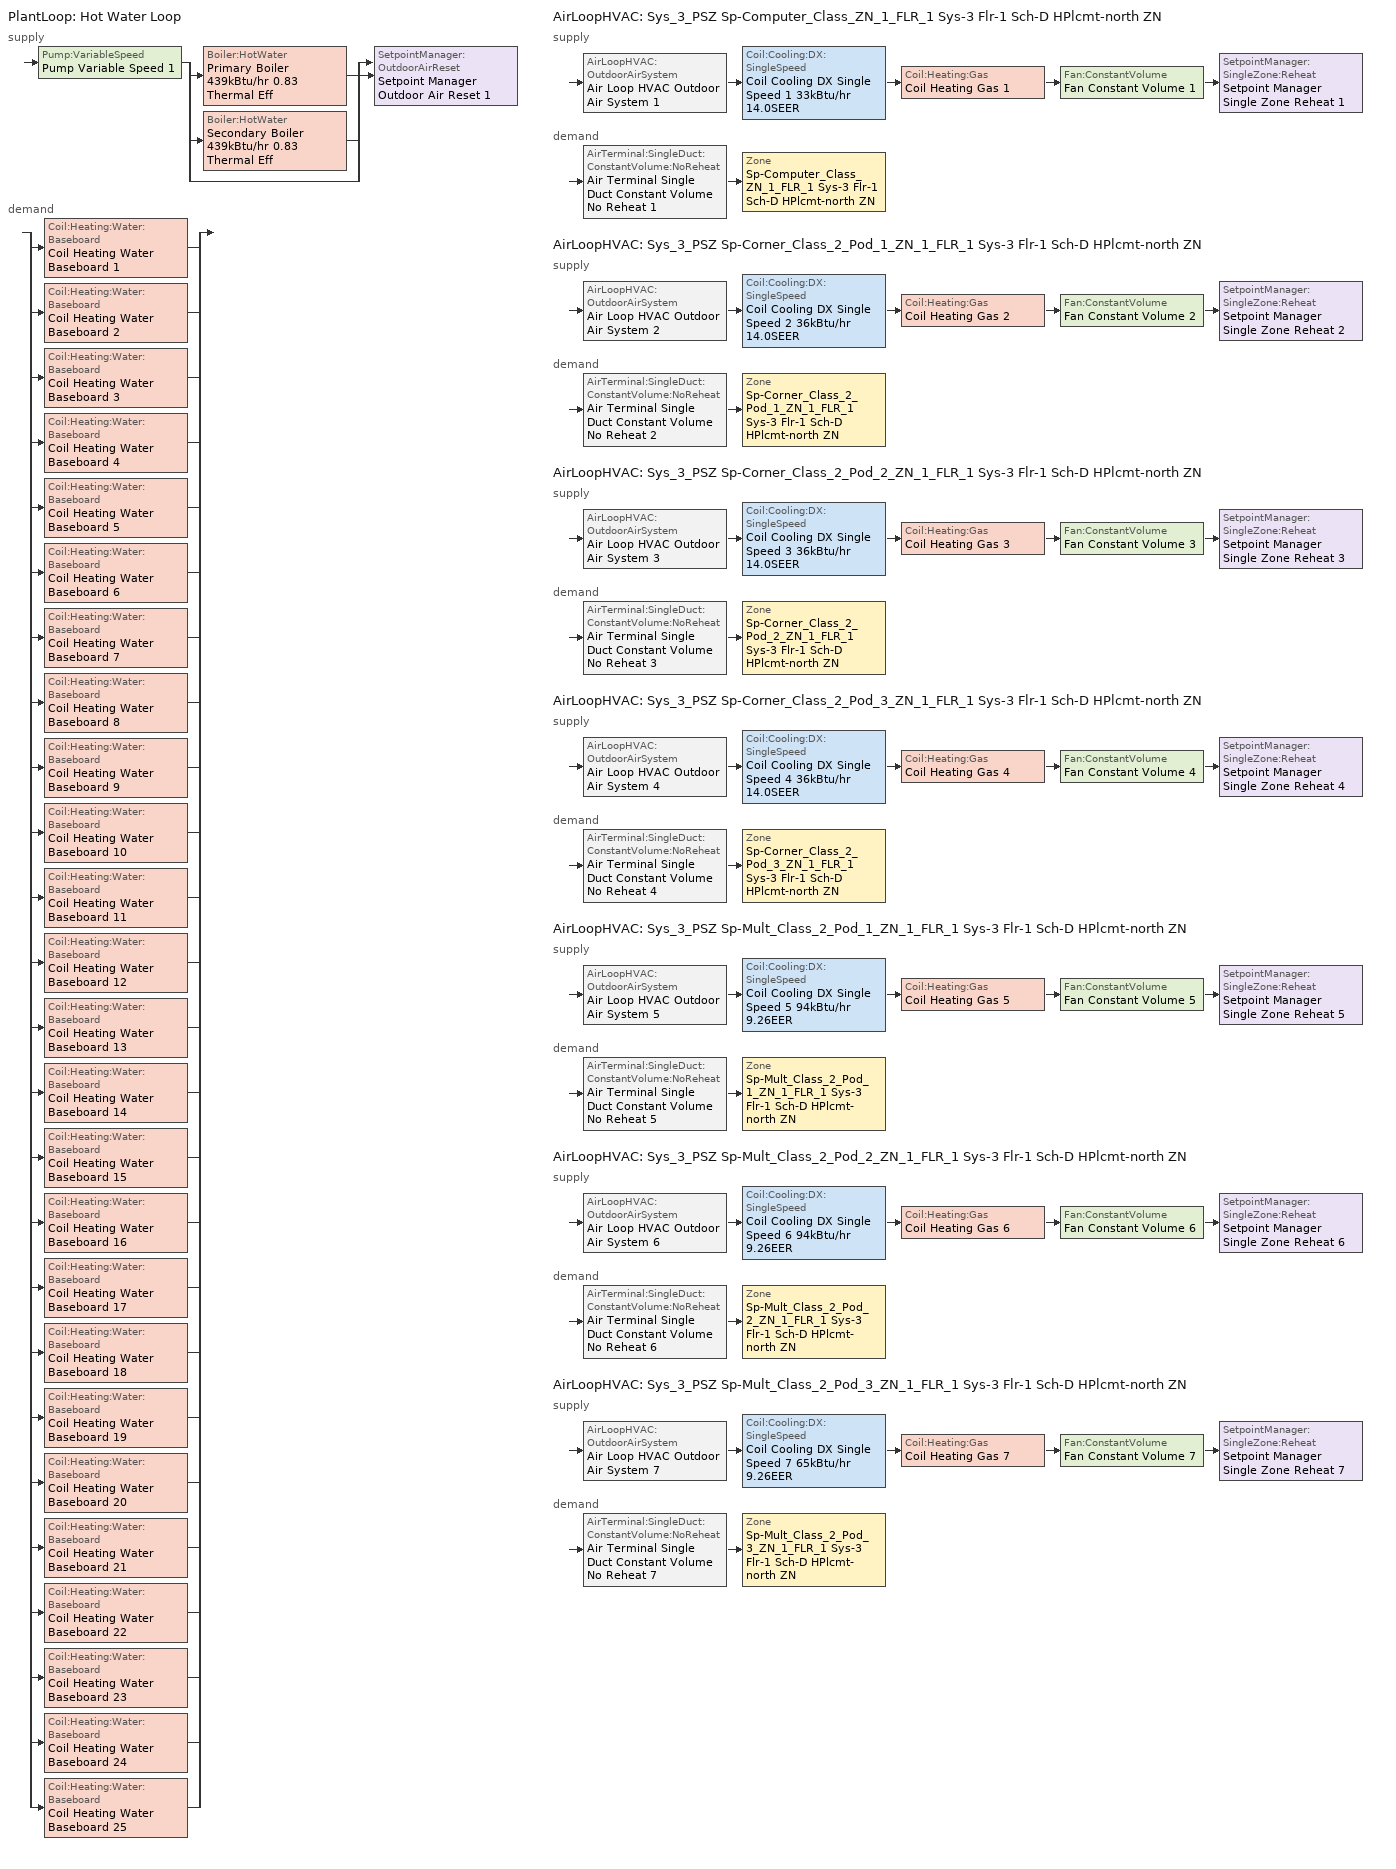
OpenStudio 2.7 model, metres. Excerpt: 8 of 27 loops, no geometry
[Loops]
PlantLoop 'Hot Water Loop'
 supply: Pump:VariableSpeed 'Pump Variable Speed 1' > split
  | Boiler:HotWater 'Primary Boiler 439kBtu/hr 0.83 Thermal Eff'
  | Boiler:HotWater 'Secondary Boiler 439kBtu/hr 0.83 Thermal Eff'
  | bypass
  join > SetpointManager:OutdoorAirReset 'Setpoint Manager Outdoor Air Reset 1'
 demand: split
  | Coil:Heating:Water:Baseboard 'Coil Heating Water Baseboard 1'
  | Coil:Heating:Water:Baseboard 'Coil Heating Water Baseboard 2'
  | Coil:Heating:Water:Baseboard 'Coil Heating Water Baseboard 3'
  | Coil:Heating:Water:Baseboard 'Coil Heating Water Baseboard 4'
  | Coil:Heating:Water:Baseboard 'Coil Heating Water Baseboard 5'
  | Coil:Heating:Water:Baseboard 'Coil Heating Water Baseboard 6'
  | Coil:Heating:Water:Baseboard 'Coil Heating Water Baseboard 7'
  | Coil:Heating:Water:Baseboard 'Coil Heating Water Baseboard 8'
  | Coil:Heating:Water:Baseboard 'Coil Heating Water Baseboard 9'
  | Coil:Heating:Water:Baseboard 'Coil Heating Water Baseboard 10'
  | Coil:Heating:Water:Baseboard 'Coil Heating Water Baseboard 11'
  | Coil:Heating:Water:Baseboard 'Coil Heating Water Baseboard 12'
  | Coil:Heating:Water:Baseboard 'Coil Heating Water Baseboard 13'
  | Coil:Heating:Water:Baseboard 'Coil Heating Water Baseboard 14'
  | Coil:Heating:Water:Baseboard 'Coil Heating Water Baseboard 15'
  | Coil:Heating:Water:Baseboard 'Coil Heating Water Baseboard 16'
  | Coil:Heating:Water:Baseboard 'Coil Heating Water Baseboard 17'
  | Coil:Heating:Water:Baseboard 'Coil Heating Water Baseboard 18'
  | Coil:Heating:Water:Baseboard 'Coil Heating Water Baseboard 19'
  | Coil:Heating:Water:Baseboard 'Coil Heating Water Baseboard 20'
  | Coil:Heating:Water:Baseboard 'Coil Heating Water Baseboard 21'
  | Coil:Heating:Water:Baseboard 'Coil Heating Water Baseboard 22'
  | Coil:Heating:Water:Baseboard 'Coil Heating Water Baseboard 23'
  | Coil:Heating:Water:Baseboard 'Coil Heating Water Baseboard 24'
  | Coil:Heating:Water:Baseboard 'Coil Heating Water Baseboard 25'
AirLoopHVAC 'Sys_3_PSZ Sp-Computer_Class_ZN_1_FLR_1 Sys-3 Flr-1 Sch-D HPlcmt-north ZN'
 supply: AirLoopHVAC:OutdoorAirSystem 'Air Loop HVAC Outdoor Air System 1' > Coil:Cooling:DX:SingleSpeed 'Coil Cooling DX Single Speed 1 33kBtu/hr 14.0SEER' > Coil:Heating:Gas 'Coil Heating Gas 1' > Fan:ConstantVolume 'Fan Constant Volume 1' > SetpointManager:SingleZone:Reheat 'Setpoint Manager Single Zone Reheat 1'
 demand: AirTerminal:SingleDuct:ConstantVolume:NoReheat 'Air Terminal Single Duct Constant Volume No Reheat 1' > Zone 'Sp-Computer_Class_ZN_1_FLR_1 Sys-3 Flr-1 Sch-D HPlcmt-north ZN'
AirLoopHVAC 'Sys_3_PSZ Sp-Corner_Class_2_Pod_1_ZN_1_FLR_1 Sys-3 Flr-1 Sch-D HPlcmt-north ZN'
 supply: AirLoopHVAC:OutdoorAirSystem 'Air Loop HVAC Outdoor Air System 2' > Coil:Cooling:DX:SingleSpeed 'Coil Cooling DX Single Speed 2 36kBtu/hr 14.0SEER' > Coil:Heating:Gas 'Coil Heating Gas 2' > Fan:ConstantVolume 'Fan Constant Volume 2' > SetpointManager:SingleZone:Reheat 'Setpoint Manager Single Zone Reheat 2'
 demand: AirTerminal:SingleDuct:ConstantVolume:NoReheat 'Air Terminal Single Duct Constant Volume No Reheat 2' > Zone 'Sp-Corner_Class_2_Pod_1_ZN_1_FLR_1 Sys-3 Flr-1 Sch-D HPlcmt-north ZN'
AirLoopHVAC 'Sys_3_PSZ Sp-Corner_Class_2_Pod_2_ZN_1_FLR_1 Sys-3 Flr-1 Sch-D HPlcmt-north ZN'
 supply: AirLoopHVAC:OutdoorAirSystem 'Air Loop HVAC Outdoor Air System 3' > Coil:Cooling:DX:SingleSpeed 'Coil Cooling DX Single Speed 3 36kBtu/hr 14.0SEER' > Coil:Heating:Gas 'Coil Heating Gas 3' > Fan:ConstantVolume 'Fan Constant Volume 3' > SetpointManager:SingleZone:Reheat 'Setpoint Manager Single Zone Reheat 3'
 demand: AirTerminal:SingleDuct:ConstantVolume:NoReheat 'Air Terminal Single Duct Constant Volume No Reheat 3' > Zone 'Sp-Corner_Class_2_Pod_2_ZN_1_FLR_1 Sys-3 Flr-1 Sch-D HPlcmt-north ZN'
AirLoopHVAC 'Sys_3_PSZ Sp-Corner_Class_2_Pod_3_ZN_1_FLR_1 Sys-3 Flr-1 Sch-D HPlcmt-north ZN'
 supply: AirLoopHVAC:OutdoorAirSystem 'Air Loop HVAC Outdoor Air System 4' > Coil:Cooling:DX:SingleSpeed 'Coil Cooling DX Single Speed 4 36kBtu/hr 14.0SEER' > Coil:Heating:Gas 'Coil Heating Gas 4' > Fan:ConstantVolume 'Fan Constant Volume 4' > SetpointManager:SingleZone:Reheat 'Setpoint Manager Single Zone Reheat 4'
 demand: AirTerminal:SingleDuct:ConstantVolume:NoReheat 'Air Terminal Single Duct Constant Volume No Reheat 4' > Zone 'Sp-Corner_Class_2_Pod_3_ZN_1_FLR_1 Sys-3 Flr-1 Sch-D HPlcmt-north ZN'
AirLoopHVAC 'Sys_3_PSZ Sp-Mult_Class_2_Pod_1_ZN_1_FLR_1 Sys-3 Flr-1 Sch-D HPlcmt-north ZN'
 supply: AirLoopHVAC:OutdoorAirSystem 'Air Loop HVAC Outdoor Air System 5' > Coil:Cooling:DX:SingleSpeed 'Coil Cooling DX Single Speed 5 94kBtu/hr 9.26EER' > Coil:Heating:Gas 'Coil Heating Gas 5' > Fan:ConstantVolume 'Fan Constant Volume 5' > SetpointManager:SingleZone:Reheat 'Setpoint Manager Single Zone Reheat 5'
 demand: AirTerminal:SingleDuct:ConstantVolume:NoReheat 'Air Terminal Single Duct Constant Volume No Reheat 5' > Zone 'Sp-Mult_Class_2_Pod_1_ZN_1_FLR_1 Sys-3 Flr-1 Sch-D HPlcmt-north ZN'
AirLoopHVAC 'Sys_3_PSZ Sp-Mult_Class_2_Pod_2_ZN_1_FLR_1 Sys-3 Flr-1 Sch-D HPlcmt-north ZN'
 supply: AirLoopHVAC:OutdoorAirSystem 'Air Loop HVAC Outdoor Air System 6' > Coil:Cooling:DX:SingleSpeed 'Coil Cooling DX Single Speed 6 94kBtu/hr 9.26EER' > Coil:Heating:Gas 'Coil Heating Gas 6' > Fan:ConstantVolume 'Fan Constant Volume 6' > SetpointManager:SingleZone:Reheat 'Setpoint Manager Single Zone Reheat 6'
 demand: AirTerminal:SingleDuct:ConstantVolume:NoReheat 'Air Terminal Single Duct Constant Volume No Reheat 6' > Zone 'Sp-Mult_Class_2_Pod_2_ZN_1_FLR_1 Sys-3 Flr-1 Sch-D HPlcmt-north ZN'
AirLoopHVAC 'Sys_3_PSZ Sp-Mult_Class_2_Pod_3_ZN_1_FLR_1 Sys-3 Flr-1 Sch-D HPlcmt-north ZN'
 supply: AirLoopHVAC:OutdoorAirSystem 'Air Loop HVAC Outdoor Air System 7' > Coil:Cooling:DX:SingleSpeed 'Coil Cooling DX Single Speed 7 65kBtu/hr 9.26EER' > Coil:Heating:Gas 'Coil Heating Gas 7' > Fan:ConstantVolume 'Fan Constant Volume 7' > SetpointManager:SingleZone:Reheat 'Setpoint Manager Single Zone Reheat 7'
 demand: AirTerminal:SingleDuct:ConstantVolume:NoReheat 'Air Terminal Single Duct Constant Volume No Reheat 7' > Zone 'Sp-Mult_Class_2_Pod_3_ZN_1_FLR_1 Sys-3 Flr-1 Sch-D HPlcmt-north ZN'
[Sizing:Zone] Zone Cooling Design Supply Air Temperature Input Method=SupplyAirTemperature; Zone Cooling Design Supply Air Temperature {C}=13; Zone Cooling Design Supply Air Temperature Difference {deltaC}=11.11; Zone Heating Design Supply Air Temperature Input Method=SupplyAirTemperature; Zone Heating Design Supply Air Temperature {C}=43; Zone Heating Design Supply Air Temperature Difference {deltaC}=11.11; Zone Cooling Design Supply Air Humidity Ratio {kg-H2O/kg-air}=0.0085; Zone Heating Design Supply Air Humidity Ratio {kg-H2O/kg-air}=0.008; Zone Heating Sizing Factor=1.3; Zone Cooling Sizing Factor=1.1; Cooling Design Air Flow Method=DesignDay; Heating Design Air Flow Method=DesignDay; Account for Dedicated Outdoor Air System=No; Dedicated Outdoor Air System Control Strategy=NeutralSupplyAir; Dedicated Outdoor Air Low Setpoint Temperature for Design {C}=autosize; Dedicated Outdoor Air High Setpoint Temperature for Design {C}=autosize
Sp-Computer_Class_ZN_1_FLR_1 Sys-3 Flr-1 Sch-D HPlcmt-north ZN; Sp-Corner_Class_2_Pod_1_ZN_1_FLR_1 Sys-3 Flr-1 Sch-D HPlcmt-north ZN; Sp-Corner_Class_2_Pod_2_ZN_1_FLR_1 Sys-3 Flr-1 Sch-D HPlcmt-north ZN; Sp-Corner_Class_2_Pod_3_ZN_1_FLR_1 Sys-3 Flr-1 Sch-D HPlcmt-north ZN; Sp-Mult_Class_2_Pod_1_ZN_1_FLR_1 Sys-3 Flr-1 Sch-D HPlcmt-north ZN; Sp-Mult_Class_2_Pod_2_ZN_1_FLR_1 Sys-3 Flr-1 Sch-D HPlcmt-north ZN; Sp-Mult_Class_2_Pod_3_ZN_1_FLR_1 Sys-3 Flr-1 Sch-D HPlcmt-north ZN
[Zone equipment]
Sp-Computer_Class_ZN_1_FLR_1 Sys-3 Flr-1 Sch-D HPlcmt-north ZN: Air Terminal Single Duct Constant Volume No Reheat 1, Zone HVAC Baseboard Convective Water 1
Sp-Corner_Class_2_Pod_1_ZN_1_FLR_1 Sys-3 Flr-1 Sch-D HPlcmt-north ZN: Air Terminal Single Duct Constant Volume No Reheat 2, Zone HVAC Baseboard Convective Water 2
Sp-Corner_Class_2_Pod_2_ZN_1_FLR_1 Sys-3 Flr-1 Sch-D HPlcmt-north ZN: Air Terminal Single Duct Constant Volume No Reheat 3, Zone HVAC Baseboard Convective Water 3
Sp-Corner_Class_2_Pod_3_ZN_1_FLR_1 Sys-3 Flr-1 Sch-D HPlcmt-north ZN: Air Terminal Single Duct Constant Volume No Reheat 4, Zone HVAC Baseboard Convective Water 4
Sp-Mult_Class_2_Pod_1_ZN_1_FLR_1 Sys-3 Flr-1 Sch-D HPlcmt-north ZN: Air Terminal Single Duct Constant Volume No Reheat 5, Zone HVAC Baseboard Convective Water 5
Sp-Mult_Class_2_Pod_2_ZN_1_FLR_1 Sys-3 Flr-1 Sch-D HPlcmt-north ZN: Air Terminal Single Duct Constant Volume No Reheat 6, Zone HVAC Baseboard Convective Water 6
Sp-Mult_Class_2_Pod_3_ZN_1_FLR_1 Sys-3 Flr-1 Sch-D HPlcmt-north ZN: Air Terminal Single Duct Constant Volume No Reheat 7, Zone HVAC Baseboard Convective Water 7
[PlantLoop]
Hot Water Loop: Fluid Type=Water; Glycol Concentration=0; Plant Loop Volume {m3}=Autocalculate; Load Distribution Scheme=Optimal
[Sizing:Plant]
Hot Water Loop: Loop Type=Heating; Design Loop Exit Temperature {C}=82; Loop Design Temperature Difference {deltaC}=16; Sizing Option=NonCoincident; Zone Timesteps in Averaging Window=1; Coincident Sizing Factor Mode=None
[Pump:VariableSpeed]
Pump Variable Speed 1: Motor Efficiency=0.865; Pump Control Type=Intermittent; Skin Loss Radiative Fraction=0.5; Design Power Sizing Method=PowerPerFlowPerPressure; Design Electric Power per Unit Flow Rate {W/(m3/s)}=348701.1; Design Shaft Power per Unit Flow Rate per Unit Head {W-s/m3-Pa}=1.45151; Design Minimum Flow Rate Fraction=0
[Boiler:HotWater] Fuel Type=NaturalGas; Nominal Capacity {W}=128712; Nominal Thermal Efficiency=0.83; Normalized Boiler Efficiency Curve=BOILER-EFFFPLR-NECB2011; Water Outlet Upper Temperature Limit {C}=99; Boiler Flow Mode=ConstantFlow; Parasitic Electric Load {W}=0; Sizing Factor=1
Primary Boiler 439kBtu/hr 0.83 Thermal Eff; Secondary Boiler 439kBtu/hr 0.83 Thermal Eff
[SetpointManager:OutdoorAirReset]
Setpoint Manager Outdoor Air Reset 1: Control Variable=Temperature; Setpoint at Outdoor Low Temperature {C}=82; Outdoor Low Temperature {C}=-16; Setpoint at Outdoor High Temperature {C}=60; Outdoor High Temperature {C}=0
[AirLoopHVAC] Design Supply Air Flow Rate {m3/s}=AutoSize
Name | Availability Schedule
Sys_3_PSZ Sp-Computer_Class_ZN_1_FLR_1 Sys-3 Flr-1 Sch-D HPlcmt-north ZN | Sys_3_PSZ Sp-Computer_Class_ZN_1_FLR_1 Sys-3 Flr-1 Sch-D HPlcmt-north ZN Occ Sch
Sys_3_PSZ Sp-Corner_Class_2_Pod_1_ZN_1_FLR_1 Sys-3 Flr-1 Sch-D HPlcmt-north ZN | Sys_3_PSZ Sp-Corner_Class_2_Pod_1_ZN_1_FLR_1 Sys-3 Flr-1 Sch-D HPlcmt-north ZN Occ Sch
Sys_3_PSZ Sp-Corner_Class_2_Pod_2_ZN_1_FLR_1 Sys-3 Flr-1 Sch-D HPlcmt-north ZN | Sys_3_PSZ Sp-Corner_Class_2_Pod_2_ZN_1_FLR_1 Sys-3 Flr-1 Sch-D HPlcmt-north ZN Occ Sch
Sys_3_PSZ Sp-Corner_Class_2_Pod_3_ZN_1_FLR_1 Sys-3 Flr-1 Sch-D HPlcmt-north ZN | Sys_3_PSZ Sp-Corner_Class_2_Pod_3_ZN_1_FLR_1 Sys-3 Flr-1 Sch-D HPlcmt-north ZN Occ Sch
Sys_3_PSZ Sp-Mult_Class_2_Pod_1_ZN_1_FLR_1 Sys-3 Flr-1 Sch-D HPlcmt-north ZN | Sys_3_PSZ Sp-Mult_Class_2_Pod_1_ZN_1_FLR_1 Sys-3 Flr-1 Sch-D HPlcmt-north ZN Occ Sch
Sys_3_PSZ Sp-Mult_Class_2_Pod_2_ZN_1_FLR_1 Sys-3 Flr-1 Sch-D HPlcmt-north ZN | Sys_3_PSZ Sp-Mult_Class_2_Pod_2_ZN_1_FLR_1 Sys-3 Flr-1 Sch-D HPlcmt-north ZN Occ Sch
Sys_3_PSZ Sp-Mult_Class_2_Pod_3_ZN_1_FLR_1 Sys-3 Flr-1 Sch-D HPlcmt-north ZN | Sys_3_PSZ Sp-Mult_Class_2_Pod_3_ZN_1_FLR_1 Sys-3 Flr-1 Sch-D HPlcmt-north ZN Occ Sch
[Sizing:System] Type of Load to Size On=Sensible; Design Outdoor Air Flow Rate {m3/s}=Autosize; Central Heating Maximum System Air Flow Ratio=1; Preheat Design Temperature {C}=7; Preheat Design Humidity Ratio {kg-H2O/kg-Air}=0.008; Precool Design Temperature {C}=13; Precool Design Humidity Ratio {kg-H2O/kg-Air}=0.008; Central Cooling Design Supply Air Temperature {C}=13; Central Heating Design Supply Air Temperature {C}=43; Sizing Option=NonCoincident; 100% Outdoor Air in Cooling=No; 100% Outdoor Air in Heating=No; Central Cooling Design Supply Air Humidity Ratio {kg-H2O/kg-Air}=0.0085; Central Heating Design Supply Air Humidity Ratio {kg-H2O/kg-Air}=0.008; Cooling Design Air Flow Method=DesignDay; Cooling Design Air Flow Rate {m3/s}=0; Heating Design Air Flow Method=DesignDay; Heating Design Air Flow Rate {m3/s}=0; System Outdoor Air Method=ZoneSum; Zone Maximum Outdoor Air Fraction=1; Cooling Supply Air Flow Rate Per Floor Area {m3/s-m2}=0.00996765; Cooling Fraction of Autosized Cooling Supply Air Flow Rate=1; Cooling Supply Air Flow Rate Per Unit Cooling Capacity {m3/s-W}=3.94755e-05; Heating Supply Air Flow Rate Per Floor Area {m3/s-m2}=0.00996765; Heating Fraction of Autosized Heating Supply Air Flow Rate=1; Heating Fraction of Autosized Cooling Supply Air Flow Rate=1; Heating Supply Air Flow Rate Per Unit Heating Capacity {m3/s-W}=3.15882e-05; Cooling Design Capacity Method=CoolingDesignCapacity; Cooling Design Capacity {W}=autosize; Cooling Design Capacity Per Floor Area {W/m2}=234.7; Fraction of Autosized Cooling Design Capacity=1; Heating Design Capacity Method=HeatingDesignCapacity; Heating Design Capacity {W}=autosize; Heating Design Capacity Per Floor Area {W/m2}=157; Fraction of Autosized Heating Design Capacity=1; Central Cooling Capacity Control Method=OnOff
Sys_3_PSZ Sp-Computer_Class_ZN_1_FLR_1 Sys-3 Flr-1 Sch-D HPlcmt-north ZN; Sys_3_PSZ Sp-Corner_Class_2_Pod_1_ZN_1_FLR_1 Sys-3 Flr-1 Sch-D HPlcmt-north ZN; Sys_3_PSZ Sp-Corner_Class_2_Pod_2_ZN_1_FLR_1 Sys-3 Flr-1 Sch-D HPlcmt-north ZN; Sys_3_PSZ Sp-Corner_Class_2_Pod_3_ZN_1_FLR_1 Sys-3 Flr-1 Sch-D HPlcmt-north ZN; Sys_3_PSZ Sp-Mult_Class_2_Pod_1_ZN_1_FLR_1 Sys-3 Flr-1 Sch-D HPlcmt-north ZN; Sys_3_PSZ Sp-Mult_Class_2_Pod_2_ZN_1_FLR_1 Sys-3 Flr-1 Sch-D HPlcmt-north ZN; Sys_3_PSZ Sp-Mult_Class_2_Pod_3_ZN_1_FLR_1 Sys-3 Flr-1 Sch-D HPlcmt-north ZN
[Fan:ConstantVolume] Availability Schedule=Always On Discrete; Fan Total Efficiency=0.39975; Pressure Rise {Pa}=640; Maximum Flow Rate {m3/s}=AutoSize; Motor Efficiency=0.615
Fan Constant Volume 1; Fan Constant Volume 2; Fan Constant Volume 3; Fan Constant Volume 4; Fan Constant Volume 5; Fan Constant Volume 6; Fan Constant Volume 7
[Coil:Heating:Gas] Availability Schedule=Always On Discrete; Nominal Capacity {W}=AutoSize; Parasitic Electric Load {W}=0; Part Load Fraction Correlation Curve=FURNACE-EFFPLR-NECB2011; Parasitic Gas Load {W}=0
Name | Gas Burner Efficiency
Coil Heating Gas 1; Coil Heating Gas 2; Coil Heating Gas 3; Coil Heating Gas 4 | 0.924
Coil Heating Gas 5; Coil Heating Gas 6; Coil Heating Gas 7 | 0.81
[Coil:Cooling:DX:SingleSpeed] Availability Schedule=Always On Discrete; Rated Total Cooling Capacity {W}=autosize; Rated Sensible Heat Ratio=autosize; Rated Air Flow Rate {m3/s}=autosize; Rated Evaporator Fan Power Per Volume Flow Rate {W/(m3/s)}=773.3; Total Cooling Capacity Function of Temperature Curve=DXCOOL-NECB2011-REF-CAPFT; Total Cooling Capacity Function of Flow Fraction Curve=DXCOOL-NECB2011-REF-CAPFFLOW; Energy Input Ratio Function of Temperature Curve=DXCOOL-NECB2011-REF-COOLEIRFT; Energy Input Ratio Function of Flow Fraction Curve=DXCOOL-NECB2011-REF-COOLEIRFFLOW; Part Load Fraction Correlation Curve=DXCOOL-NECB2011-REF-COOLPLFFPLR; Condenser Type=AirCooled; Evaporative Condenser Effectiveness=0; Evaporative Condenser Air Flow Rate {m3/s}=Autosize; Evaporative Condenser Pump Rated Power Consumption {W}=Autosize; Crankcase Heater Capacity {W}=0; Maximum Outdoor Dry-Bulb Temperature for Crankcase Heater Operation {C}=0; Basin Heater Capacity {W/K}=0; Basin Heater Setpoint Temperature {C}=10
Name | Rated COP {W/W}
Coil Cooling DX Single Speed 1 33kBtu/hr 14.0SEER; Coil Cooling DX Single Speed 2 36kBtu/hr 14.0SEER; Coil Cooling DX Single Speed 3 36kBtu/hr 14.0SEER; Coil Cooling DX Single Speed 4 36kBtu/hr 14.0SEER | 4.11713
Coil Cooling DX Single Speed 5 94kBtu/hr 9.26EER; Coil Cooling DX Single Speed 6 94kBtu/hr 9.26EER; Coil Cooling DX Single Speed 7 65kBtu/hr 9.26EER | 3.21949
[Controller:OutdoorAir] Minimum Outdoor Air Flow Rate {m3/s}=autosize; Maximum Outdoor Air Flow Rate {m3/s}=Autosize; Economizer Control Action Type=ModulateFlow; Lockout Type=NoLockout; Minimum Limit Type=FixedMinimum; High Humidity Control=No; Heat Recovery Bypass Control Type=BypassWhenOAFlowGreaterThanMinimum
Name | Economizer Control Type | Economizer Maximum Limit Dry-Bulb Temperature {C} | Economizer Maximum Limit Enthalpy {J/kg} | Economizer Minimum Limit Dry-Bulb Temperature {C} | Minimum Outdoor Air Schedule | Controller Mechanical Ventilation
Controller Outdoor Air 1 | NoEconomizer | 28 | 64000 | -100 | Sys_3_PSZ Sp-Computer_Class_ZN_1_FLR_1 Sys-3 Flr-1 Sch-D HPlcmt-north ZN Occ Sch | Controller Mechanical Ventilation 1
Controller Outdoor Air 2 | NoEconomizer | 28 | 64000 | -100 | Sys_3_PSZ Sp-Corner_Class_2_Pod_1_ZN_1_FLR_1 Sys-3 Flr-1 Sch-D HPlcmt-north ZN Occ Sch | Controller Mechanical Ventilation 2
Controller Outdoor Air 3 | NoEconomizer | 28 | 64000 | -100 | Sys_3_PSZ Sp-Corner_Class_2_Pod_2_ZN_1_FLR_1 Sys-3 Flr-1 Sch-D HPlcmt-north ZN Occ Sch | Controller Mechanical Ventilation 3
Controller Outdoor Air 4 | NoEconomizer | 28 | 64000 | -100 | Sys_3_PSZ Sp-Corner_Class_2_Pod_3_ZN_1_FLR_1 Sys-3 Flr-1 Sch-D HPlcmt-north ZN Occ Sch | Controller Mechanical Ventilation 4
Controller Outdoor Air 5 | DifferentialEnthalpy |  |  |  | Sys_3_PSZ Sp-Mult_Class_2_Pod_1_ZN_1_FLR_1 Sys-3 Flr-1 Sch-D HPlcmt-north ZN Occ Sch | Controller Mechanical Ventilation 5
Controller Outdoor Air 6 | DifferentialEnthalpy |  |  |  | Sys_3_PSZ Sp-Mult_Class_2_Pod_2_ZN_1_FLR_1 Sys-3 Flr-1 Sch-D HPlcmt-north ZN Occ Sch | Controller Mechanical Ventilation 6
Controller Outdoor Air 7 | NoEconomizer | 28 | 64000 | -100 | Sys_3_PSZ Sp-Mult_Class_2_Pod_3_ZN_1_FLR_1 Sys-3 Flr-1 Sch-D HPlcmt-north ZN Occ Sch | Controller Mechanical Ventilation 7
[Controller:MechanicalVentilation] Availability Schedule=Always On Discrete; System Outdoor Air Method=ZoneSum
Controller Mechanical Ventilation 1; Controller Mechanical Ventilation 2; Controller Mechanical Ventilation 3; Controller Mechanical Ventilation 4; Controller Mechanical Ventilation 5; Controller Mechanical Ventilation 6; Controller Mechanical Ventilation 7
[AirLoopHVAC:OutdoorAirSystem]
Name | Controller
Air Loop HVAC Outdoor Air System 1 | Controller Outdoor Air 1
Air Loop HVAC Outdoor Air System 2 | Controller Outdoor Air 2
Air Loop HVAC Outdoor Air System 3 | Controller Outdoor Air 3
Air Loop HVAC Outdoor Air System 4 | Controller Outdoor Air 4
Air Loop HVAC Outdoor Air System 5 | Controller Outdoor Air 5
Air Loop HVAC Outdoor Air System 6 | Controller Outdoor Air 6
Air Loop HVAC Outdoor Air System 7 | Controller Outdoor Air 7
[SetpointManager:SingleZone:Reheat] Minimum Supply Air Temperature {C}=13; Maximum Supply Air Temperature {C}=43
Name | Control Zone
Setpoint Manager Single Zone Reheat 1 | Sp-Computer_Class_ZN_1_FLR_1 Sys-3 Flr-1 Sch-D HPlcmt-north ZN
Setpoint Manager Single Zone Reheat 2 | Sp-Corner_Class_2_Pod_1_ZN_1_FLR_1 Sys-3 Flr-1 Sch-D HPlcmt-north ZN
Setpoint Manager Single Zone Reheat 3 | Sp-Corner_Class_2_Pod_2_ZN_1_FLR_1 Sys-3 Flr-1 Sch-D HPlcmt-north ZN
Setpoint Manager Single Zone Reheat 4 | Sp-Corner_Class_2_Pod_3_ZN_1_FLR_1 Sys-3 Flr-1 Sch-D HPlcmt-north ZN
Setpoint Manager Single Zone Reheat 5 | Sp-Mult_Class_2_Pod_1_ZN_1_FLR_1 Sys-3 Flr-1 Sch-D HPlcmt-north ZN
Setpoint Manager Single Zone Reheat 6 | Sp-Mult_Class_2_Pod_2_ZN_1_FLR_1 Sys-3 Flr-1 Sch-D HPlcmt-north ZN
Setpoint Manager Single Zone Reheat 7 | Sp-Mult_Class_2_Pod_3_ZN_1_FLR_1 Sys-3 Flr-1 Sch-D HPlcmt-north ZN
[AirTerminal:SingleDuct:ConstantVolume:NoReheat] Availability Schedule=Always On Discrete; Maximum Air Flow Rate {m3/s}=AutoSize
Air Terminal Single Duct Constant Volume No Reheat 1; Air Terminal Single Duct Constant Volume No Reheat 2; Air Terminal Single Duct Constant Volume No Reheat 3; Air Terminal Single Duct Constant Volume No Reheat 4; Air Terminal Single Duct Constant Volume No Reheat 5; Air Terminal Single Duct Constant Volume No Reheat 6; Air Terminal Single Duct Constant Volume No Reheat 7
[Coil:Heating:Water:Baseboard] Heating Design Capacity Method=HeatingDesignCapacity; Heating Design Capacity {W}=autosize; Heating Design Capacity Per Floor Area {W/m2}=0; Fraction of Autosized Heating Design Capacity=0.8
Coil Heating Water Baseboard 1; Coil Heating Water Baseboard 2; Coil Heating Water Baseboard 3; Coil Heating Water Baseboard 4; Coil Heating Water Baseboard 5; Coil Heating Water Baseboard 6; Coil Heating Water Baseboard 7; Coil Heating Water Baseboard 8; Coil Heating Water Baseboard 9; Coil Heating Water Baseboard 10; Coil Heating Water Baseboard 11; Coil Heating Water Baseboard 12; Coil Heating Water Baseboard 13; Coil Heating Water Baseboard 14; Coil Heating Water Baseboard 15; Coil Heating Water Baseboard 16; Coil Heating Water Baseboard 17; Coil Heating Water Baseboard 18; Coil Heating Water Baseboard 19; Coil Heating Water Baseboard 20; Coil Heating Water Baseboard 21; Coil Heating Water Baseboard 22; Coil Heating Water Baseboard 23; Coil Heating Water Baseboard 24; Coil Heating Water Baseboard 25
[ZoneHVAC:Baseboard:Convective:Water] Availability Schedule=Always On Discrete
Name | Heating Coil
Zone HVAC Baseboard Convective Water 1 | Coil Heating Water Baseboard 1
Zone HVAC Baseboard Convective Water 2 | Coil Heating Water Baseboard 2
Zone HVAC Baseboard Convective Water 3 | Coil Heating Water Baseboard 3
Zone HVAC Baseboard Convective Water 4 | Coil Heating Water Baseboard 4
Zone HVAC Baseboard Convective Water 5 | Coil Heating Water Baseboard 5
Zone HVAC Baseboard Convective Water 6 | Coil Heating Water Baseboard 6
Zone HVAC Baseboard Convective Water 7 | Coil Heating Water Baseboard 7
Zone HVAC Baseboard Convective Water 8 | Coil Heating Water Baseboard 8
Zone HVAC Baseboard Convective Water 9 | Coil Heating Water Baseboard 9
Zone HVAC Baseboard Convective Water 10 | Coil Heating Water Baseboard 10
Zone HVAC Baseboard Convective Water 11 | Coil Heating Water Baseboard 11
Zone HVAC Baseboard Convective Water 12 | Coil Heating Water Baseboard 12
Zone HVAC Baseboard Convective Water 13 | Coil Heating Water Baseboard 13
Zone HVAC Baseboard Convective Water 14 | Coil Heating Water Baseboard 14
Zone HVAC Baseboard Convective Water 15 | Coil Heating Water Baseboard 15
Zone HVAC Baseboard Convective Water 16 | Coil Heating Water Baseboard 16
Zone HVAC Baseboard Convective Water 17 | Coil Heating Water Baseboard 17
Zone HVAC Baseboard Convective Water 18 | Coil Heating Water Baseboard 18
Zone HVAC Baseboard Convective Water 19 | Coil Heating Water Baseboard 19
Zone HVAC Baseboard Convective Water 20 | Coil Heating Water Baseboard 20
Zone HVAC Baseboard Convective Water 21 | Coil Heating Water Baseboard 21
Zone HVAC Baseboard Convective Water 22 | Coil Heating Water Baseboard 22
Zone HVAC Baseboard Convective Water 23 | Coil Heating Water Baseboard 23
Zone HVAC Baseboard Convective Water 24 | Coil Heating Water Baseboard 24
Zone HVAC Baseboard Convective Water 25 | Coil Heating Water Baseboard 25
[HeatExchanger:AirToAir:SensibleAndLatent] Availability Schedule=Always On Discrete; Nominal Supply Air Flow Rate {m3/s}=autosize; Sensible Effectiveness at 100% Heating Air Flow=0.5; Latent Effectiveness at 100% Heating Air Flow=0.5; Sensible Effectiveness at 75% Heating Air Flow=0.5; Latent Effectiveness at 75% Heating Air Flow=0.5; Sensible Effectiveness at 100% Cooling Air Flow=0.5; Latent Effectiveness at 100% Cooling Air Flow=0.5; Sensible Effectiveness at 75% Cooling Air Flow=0.5; Latent Effectiveness at 75% Cooling Air Flow=0.5; Supply Air Outlet Temperature Control=Yes; Heat Exchanger Type=Rotary; Frost Control Type=ExhaustOnly; Threshold Temperature {C}=-23.3; Initial Defrost Time Fraction=0.167; Rate of Defrost Time Fraction Increase {1/K}=1.44; Economizer Lockout=Yes
Name | Nominal Electric Power {W}
Sys_3_PSZ Sp-Bath_ZN_1_FLR_1 Sys-3 Flr-1 Sch-D HPlcmt-west ZN ERV | 91.55186
Sys_3_PSZ Sp-Cafeteria_ZN_1_FLR_1 Sys-3 Flr-1 Sch-C HPlcmt-north ZN ERV | 405.924
Sys_3_PSZ Sp-Computer_Class_ZN_1_FLR_1 Sys-3 Flr-1 Sch-D HPlcmt-north ZN ERV | 373.58
Sys_3_PSZ Sp-Corner_Class_1_Pod_1_ZN_1_FLR_1 Sys-3 Flr-1 Sch-D HPlcmt-south ZN ERV; Sys_3_PSZ Sp-Corner_Class_1_Pod_2_ZN_1_FLR_1 Sys-3 Flr-1 Sch-D HPlcmt-south ZN ERV; Sys_3_PSZ Sp-Corner_Class_1_Pod_3_ZN_1_FLR_1 Sys-3 Flr-1 Sch-D HPlcmt-south ZN ERV; Sys_3_PSZ Sp-Corner_Class_2_Pod_1_ZN_1_FLR_1 Sys-3 Flr-1 Sch-D HPlcmt-north ZN ERV; Sys_3_PSZ Sp-Corner_Class_2_Pod_2_ZN_1_FLR_1 Sys-3 Flr-1 Sch-D HPlcmt-north ZN ERV; Sys_3_PSZ Sp-Corner_Class_2_Pod_3_ZN_1_FLR_1 Sys-3 Flr-1 Sch-D HPlcmt-north ZN ERV | 247.743
Sys_3_PSZ Sp-Corridor_Pod_1_ZN_1_FLR_1 Sys-3 Flr-1 Sch-D HPlcmt-west ZN ERV; Sys_3_PSZ Sp-Corridor_Pod_2_ZN_1_FLR_1 Sys-3 Flr-1 Sch-D HPlcmt-west ZN ERV; Sys_3_PSZ Sp-Corridor_Pod_3_ZN_1_FLR_1 Sys-3 Flr-1 Sch-D HPlcmt-west ZN ERV | 91.9892
Sys_3_PSZ Sp-Gym_ZN_1_FLR_1 Sys-3 Flr-1 Sch-B HPlcmt-east ZN ERV | 440.369
Sys_3_PSZ Sp-Kitchen_ZN_1_FLR_1 Sys-3 Flr-1 Sch-B HPlcmt-east ZN ERV | 215.333
Sys_3_PSZ Sp-Library_Media_Center_ZN_1_FLR_1 Sys-3 Flr-1 Sch-C HPlcmt-east ZN ERV | 297.234
Sys_3_PSZ Sp-Lobby_ZN_1_FLR_1 Sys-3 Flr-1 Sch-C HPlcmt-south ZN ERV | 554.855
Sys_3_PSZ Sp-Main_Corridor_ZN_1_FLR_1 Sys-3 Flr-1 Sch-D HPlcmt-west ZN ERV | 169.407
Sys_3_PSZ Sp-Mech_ZN_1_FLR_1 Sys-3 Flr-1 Sch-D HPlcmt-core ZN ERV | 105.111
Sys_3_PSZ Sp-Mult_Class_1_Pod_1_ZN_1_FLR_1 Sys-3 Flr-1 Sch-D HPlcmt-south ZN ERV; Sys_3_PSZ Sp-Mult_Class_1_Pod_2_ZN_1_FLR_1 Sys-3 Flr-1 Sch-D HPlcmt-south ZN ERV; Sys_3_PSZ Sp-Mult_Class_1_Pod_3_ZN_1_FLR_1 Sys-3 Flr-1 Sch-D HPlcmt-south ZN ERV; Sys_3_PSZ Sp-Mult_Class_2_Pod_1_ZN_1_FLR_1 Sys-3 Flr-1 Sch-D HPlcmt-north ZN ERV; Sys_3_PSZ Sp-Mult_Class_2_Pod_2_ZN_1_FLR_1 Sys-3 Flr-1 Sch-D HPlcmt-north ZN ERV | 1002.76
Sys_3_PSZ Sp-Mult_Class_2_Pod_3_ZN_1_FLR_1 Sys-3 Flr-1 Sch-D HPlcmt-north ZN ERV | 679.183
Sys_3_PSZ Sp-Offices_ZN_1_FLR_1 Sys-3 Flr-1 Sch-A HPlcmt-east ZN ERV | 183.414
[SetpointManager:OutdoorAirPretreat] Minimum Setpoint Temperature {C}=-99; Maximum Setpoint Temperature {C}=99; Minimum Setpoint Humidity Ratio {kgWater/kgDryAir}=1e-005; Maximum Setpoint Humidity Ratio {kgWater/kgDryAir}=1
Setpoint Manager Outdoor Air Pretreat 1; Setpoint Manager Outdoor Air Pretreat 2; Setpoint Manager Outdoor Air Pretreat 3; Setpoint Manager Outdoor Air Pretreat 4; Setpoint Manager Outdoor Air Pretreat 5; Setpoint Manager Outdoor Air Pretreat 6; Setpoint Manager Outdoor Air Pretreat 7; Setpoint Manager Outdoor Air Pretreat 8; Setpoint Manager Outdoor Air Pretreat 9; Setpoint Manager Outdoor Air Pretreat 10; Setpoint Manager Outdoor Air Pretreat 11; Setpoint Manager Outdoor Air Pretreat 12; Setpoint Manager Outdoor Air Pretreat 13; Setpoint Manager Outdoor Air Pretreat 14; Setpoint Manager Outdoor Air Pretreat 15; Setpoint Manager Outdoor Air Pretreat 16; Setpoint Manager Outdoor Air Pretreat 17; Setpoint Manager Outdoor Air Pretreat 18; Setpoint Manager Outdoor Air Pretreat 19; Setpoint Manager Outdoor Air Pretreat 20; Setpoint Manager Outdoor Air Pretreat 21; Setpoint Manager Outdoor Air Pretreat 22; Setpoint Manager Outdoor Air Pretreat 23; Setpoint Manager Outdoor Air Pretreat 24; Setpoint Manager Outdoor Air Pretreat 25
[AvailabilityManager:NightCycle] Control Type=CycleOnAny; Thermostat Tolerance {deltaC}=1; Cycling Run Time {s}=3600
Availability Manager Night Cycle 1; Availability Manager Night Cycle 2; Availability Manager Night Cycle 3; Availability Manager Night Cycle 4; Availability Manager Night Cycle 5; Availability Manager Night Cycle 6; Availability Manager Night Cycle 7; Availability Manager Night Cycle 8; Availability Manager Night Cycle 9; Availability Manager Night Cycle 10; Availability Manager Night Cycle 11; Availability Manager Night Cycle 12; Availability Manager Night Cycle 13; Availability Manager Night Cycle 14; Availability Manager Night Cycle 15; Availability Manager Night Cycle 16; Availability Manager Night Cycle 17; Availability Manager Night Cycle 18; Availability Manager Night Cycle 19; Availability Manager Night Cycle 20; Availability Manager Night Cycle 21; Availability Manager Night Cycle 22; Availability Manager Night Cycle 23; Availability Manager Night Cycle 24; Availability Manager Night Cycle 25
[Schedule:Ruleset]
Name | Default Day Schedule | Summer Design Day Schedule | Winter Design Day Schedule
Sys_3_PSZ Sp-Computer_Class_ZN_1_FLR_1 Sys-3 Flr-1 Sch-D HPlcmt-north ZN Occ Sch | Sys_3_PSZ Sp-Computer_Class_ZN_1_FLR_1 Sys-3 Flr-1 Sch-D HPlcmt-north ZN Occ Sch Default | Sys_3_PSZ Sp-Computer_Class_ZN_1_FLR_1 Sys-3 Flr-1 Sch-D HPlcmt-north ZN Occ Sch Summer Design Day | Sys_3_PSZ Sp-Computer_Class_ZN_1_FLR_1 Sys-3 Flr-1 Sch-D HPlcmt-north ZN Occ Sch Winter Design Day
Sys_3_PSZ Sp-Corner_Class_2_Pod_1_ZN_1_FLR_1 Sys-3 Flr-1 Sch-D HPlcmt-north ZN Occ Sch | Sys_3_PSZ Sp-Corner_Class_2_Pod_1_ZN_1_FLR_1 Sys-3 Flr-1 Sch-D HPlcmt-north ZN Occ Sch Default | Sys_3_PSZ Sp-Corner_Class_2_Pod_1_ZN_1_FLR_1 Sys-3 Flr-1 Sch-D HPlcmt-north ZN Occ Sch Summer Design Day | Sys_3_PSZ Sp-Corner_Class_2_Pod_1_ZN_1_FLR_1 Sys-3 Flr-1 Sch-D HPlcmt-north ZN Occ Sch Winter Design Day
Sys_3_PSZ Sp-Corner_Class_2_Pod_2_ZN_1_FLR_1 Sys-3 Flr-1 Sch-D HPlcmt-north ZN Occ Sch | Sys_3_PSZ Sp-Corner_Class_2_Pod_2_ZN_1_FLR_1 Sys-3 Flr-1 Sch-D HPlcmt-north ZN Occ Sch Default | Sys_3_PSZ Sp-Corner_Class_2_Pod_2_ZN_1_FLR_1 Sys-3 Flr-1 Sch-D HPlcmt-north ZN Occ Sch Summer Design Day | Sys_3_PSZ Sp-Corner_Class_2_Pod_2_ZN_1_FLR_1 Sys-3 Flr-1 Sch-D HPlcmt-north ZN Occ Sch Winter Design Day
Sys_3_PSZ Sp-Corner_Class_2_Pod_3_ZN_1_FLR_1 Sys-3 Flr-1 Sch-D HPlcmt-north ZN Occ Sch | Sys_3_PSZ Sp-Corner_Class_2_Pod_3_ZN_1_FLR_1 Sys-3 Flr-1 Sch-D HPlcmt-north ZN Occ Sch Default | Sys_3_PSZ Sp-Corner_Class_2_Pod_3_ZN_1_FLR_1 Sys-3 Flr-1 Sch-D HPlcmt-north ZN Occ Sch Summer Design Day | Sys_3_PSZ Sp-Corner_Class_2_Pod_3_ZN_1_FLR_1 Sys-3 Flr-1 Sch-D HPlcmt-north ZN Occ Sch Winter Design Day
Sys_3_PSZ Sp-Mult_Class_2_Pod_1_ZN_1_FLR_1 Sys-3 Flr-1 Sch-D HPlcmt-north ZN Occ Sch | Sys_3_PSZ Sp-Mult_Class_2_Pod_1_ZN_1_FLR_1 Sys-3 Flr-1 Sch-D HPlcmt-north ZN Occ Sch Default | Sys_3_PSZ Sp-Mult_Class_2_Pod_1_ZN_1_FLR_1 Sys-3 Flr-1 Sch-D HPlcmt-north ZN Occ Sch Summer Design Day | Sys_3_PSZ Sp-Mult_Class_2_Pod_1_ZN_1_FLR_1 Sys-3 Flr-1 Sch-D HPlcmt-north ZN Occ Sch Winter Design Day
Sys_3_PSZ Sp-Mult_Class_2_Pod_2_ZN_1_FLR_1 Sys-3 Flr-1 Sch-D HPlcmt-north ZN Occ Sch | Sys_3_PSZ Sp-Mult_Class_2_Pod_2_ZN_1_FLR_1 Sys-3 Flr-1 Sch-D HPlcmt-north ZN Occ Sch Default | Sys_3_PSZ Sp-Mult_Class_2_Pod_2_ZN_1_FLR_1 Sys-3 Flr-1 Sch-D HPlcmt-north ZN Occ Sch Summer Design Day | Sys_3_PSZ Sp-Mult_Class_2_Pod_2_ZN_1_FLR_1 Sys-3 Flr-1 Sch-D HPlcmt-north ZN Occ Sch Winter Design Day
Sys_3_PSZ Sp-Mult_Class_2_Pod_3_ZN_1_FLR_1 Sys-3 Flr-1 Sch-D HPlcmt-north ZN Occ Sch | Sys_3_PSZ Sp-Mult_Class_2_Pod_3_ZN_1_FLR_1 Sys-3 Flr-1 Sch-D HPlcmt-north ZN Occ Sch Default | Sys_3_PSZ Sp-Mult_Class_2_Pod_3_ZN_1_FLR_1 Sys-3 Flr-1 Sch-D HPlcmt-north ZN Occ Sch Summer Design Day | Sys_3_PSZ Sp-Mult_Class_2_Pod_3_ZN_1_FLR_1 Sys-3 Flr-1 Sch-D HPlcmt-north ZN Occ Sch Winter Design Day
[Schedule:Day]
Sys_3_PSZ Sp-Computer_Class_ZN_1_FLR_1 Sys-3 Flr-1 Sch-D HPlcmt-north ZN Occ Sch Default; Sys_3_PSZ Sp-Corner_Class_2_Pod_1_ZN_1_FLR_1 Sys-3 Flr-1 Sch-D HPlcmt-north ZN Occ Sch Default; Sys_3_PSZ Sp-Corner_Class_2_Pod_2_ZN_1_FLR_1 Sys-3 Flr-1 Sch-D HPlcmt-north ZN Occ Sch Default; Sys_3_PSZ Sp-Corner_Class_2_Pod_3_ZN_1_FLR_1 Sys-3 Flr-1 Sch-D HPlcmt-north ZN Occ Sch Default; Sys_3_PSZ Sp-Mult_Class_2_Pod_1_ZN_1_FLR_1 Sys-3 Flr-1 Sch-D HPlcmt-north ZN Occ Sch Default; Sys_3_PSZ Sp-Mult_Class_2_Pod_2_ZN_1_FLR_1 Sys-3 Flr-1 Sch-D HPlcmt-north ZN Occ Sch Default; Sys_3_PSZ Sp-Mult_Class_2_Pod_3_ZN_1_FLR_1 Sys-3 Flr-1 Sch-D HPlcmt-north ZN Occ Sch Default: 9, 0, 0, 18, 0, 1, 19, 0, 0, 22, 0, 1, 24, 0, 0
Sys_3_PSZ Sp-Computer_Class_ZN_1_FLR_1 Sys-3 Flr-1 Sch-D HPlcmt-north ZN Occ Sch Winter Design Day; Sys_3_PSZ Sp-Computer_Class_ZN_1_FLR_1 Sys-3 Flr-1 Sch-D HPlcmt-north ZN Occ Sch Summer Design Day; Sys_3_PSZ Sp-Corner_Class_2_Pod_1_ZN_1_FLR_1 Sys-3 Flr-1 Sch-D HPlcmt-north ZN Occ Sch Winter Design Day; Sys_3_PSZ Sp-Corner_Class_2_Pod_1_ZN_1_FLR_1 Sys-3 Flr-1 Sch-D HPlcmt-north ZN Occ Sch Summer Design Day; Sys_3_PSZ Sp-Corner_Class_2_Pod_2_ZN_1_FLR_1 Sys-3 Flr-1 Sch-D HPlcmt-north ZN Occ Sch Winter Design Day; Sys_3_PSZ Sp-Corner_Class_2_Pod_2_ZN_1_FLR_1 Sys-3 Flr-1 Sch-D HPlcmt-north ZN Occ Sch Summer Design Day; Sys_3_PSZ Sp-Corner_Class_2_Pod_3_ZN_1_FLR_1 Sys-3 Flr-1 Sch-D HPlcmt-north ZN Occ Sch Winter Design Day; Sys_3_PSZ Sp-Corner_Class_2_Pod_3_ZN_1_FLR_1 Sys-3 Flr-1 Sch-D HPlcmt-north ZN Occ Sch Summer Design Day; Sys_3_PSZ Sp-Mult_Class_2_Pod_1_ZN_1_FLR_1 Sys-3 Flr-1 Sch-D HPlcmt-north ZN Occ Sch Winter Design Day; Sys_3_PSZ Sp-Mult_Class_2_Pod_1_ZN_1_FLR_1 Sys-3 Flr-1 Sch-D HPlcmt-north ZN Occ Sch Summer Design Day; Sys_3_PSZ Sp-Mult_Class_2_Pod_2_ZN_1_FLR_1 Sys-3 Flr-1 Sch-D HPlcmt-north ZN Occ Sch Winter Design Day; Sys_3_PSZ Sp-Mult_Class_2_Pod_2_ZN_1_FLR_1 Sys-3 Flr-1 Sch-D HPlcmt-north ZN Occ Sch Summer Design Day; Sys_3_PSZ Sp-Mult_Class_2_Pod_3_ZN_1_FLR_1 Sys-3 Flr-1 Sch-D HPlcmt-north ZN Occ Sch Winter Design Day; Sys_3_PSZ Sp-Mult_Class_2_Pod_3_ZN_1_FLR_1 Sys-3 Flr-1 Sch-D HPlcmt-north ZN Occ Sch Summer Design Day: 24, 0, 1
Sys_3_PSZ Sp-Computer_Class_ZN_1_FLR_1 Sys-3 Flr-1 Sch-D HPlcmt-north ZN Occ Sch Sunday; Sys_3_PSZ Sp-Corner_Class_2_Pod_1_ZN_1_FLR_1 Sys-3 Flr-1 Sch-D HPlcmt-north ZN Occ Sch Sunday; Sys_3_PSZ Sp-Corner_Class_2_Pod_2_ZN_1_FLR_1 Sys-3 Flr-1 Sch-D HPlcmt-north ZN Occ Sch Sunday; Sys_3_PSZ Sp-Corner_Class_2_Pod_3_ZN_1_FLR_1 Sys-3 Flr-1 Sch-D HPlcmt-north ZN Occ Sch Sunday; Sys_3_PSZ Sp-Mult_Class_2_Pod_1_ZN_1_FLR_1 Sys-3 Flr-1 Sch-D HPlcmt-north ZN Occ Sch Sunday; Sys_3_PSZ Sp-Mult_Class_2_Pod_2_ZN_1_FLR_1 Sys-3 Flr-1 Sch-D HPlcmt-north ZN Occ Sch Sunday; Sys_3_PSZ Sp-Mult_Class_2_Pod_3_ZN_1_FLR_1 Sys-3 Flr-1 Sch-D HPlcmt-north ZN Occ Sch Sunday: 24, 0, 0
[Schedule:Rule] Rule Order=0; Apply Sunday=Yes; Apply Saturday=Yes; Date Specification Type=DateRange; Start Month=1; Start Day=1; End Month=12; End Day=31
Name | Schedule Ruleset | Day Schedule
Sys_3_PSZ Sp-Computer_Class_ZN_1_FLR_1 Sys-3 Flr-1 Sch-D HPlcmt-north ZN Occ Sch Sunday Rule | Sys_3_PSZ Sp-Computer_Class_ZN_1_FLR_1 Sys-3 Flr-1 Sch-D HPlcmt-north ZN Occ Sch | Sys_3_PSZ Sp-Computer_Class_ZN_1_FLR_1 Sys-3 Flr-1 Sch-D HPlcmt-north ZN Occ Sch Sunday
Sys_3_PSZ Sp-Corner_Class_2_Pod_1_ZN_1_FLR_1 Sys-3 Flr-1 Sch-D HPlcmt-north ZN Occ Sch Sunday Rule | Sys_3_PSZ Sp-Corner_Class_2_Pod_1_ZN_1_FLR_1 Sys-3 Flr-1 Sch-D HPlcmt-north ZN Occ Sch | Sys_3_PSZ Sp-Corner_Class_2_Pod_1_ZN_1_FLR_1 Sys-3 Flr-1 Sch-D HPlcmt-north ZN Occ Sch Sunday
Sys_3_PSZ Sp-Corner_Class_2_Pod_2_ZN_1_FLR_1 Sys-3 Flr-1 Sch-D HPlcmt-north ZN Occ Sch Sunday Rule | Sys_3_PSZ Sp-Corner_Class_2_Pod_2_ZN_1_FLR_1 Sys-3 Flr-1 Sch-D HPlcmt-north ZN Occ Sch | Sys_3_PSZ Sp-Corner_Class_2_Pod_2_ZN_1_FLR_1 Sys-3 Flr-1 Sch-D HPlcmt-north ZN Occ Sch Sunday
Sys_3_PSZ Sp-Corner_Class_2_Pod_3_ZN_1_FLR_1 Sys-3 Flr-1 Sch-D HPlcmt-north ZN Occ Sch Sunday Rule | Sys_3_PSZ Sp-Corner_Class_2_Pod_3_ZN_1_FLR_1 Sys-3 Flr-1 Sch-D HPlcmt-north ZN Occ Sch | Sys_3_PSZ Sp-Corner_Class_2_Pod_3_ZN_1_FLR_1 Sys-3 Flr-1 Sch-D HPlcmt-north ZN Occ Sch Sunday
Sys_3_PSZ Sp-Mult_Class_2_Pod_1_ZN_1_FLR_1 Sys-3 Flr-1 Sch-D HPlcmt-north ZN Occ Sch Sunday Rule | Sys_3_PSZ Sp-Mult_Class_2_Pod_1_ZN_1_FLR_1 Sys-3 Flr-1 Sch-D HPlcmt-north ZN Occ Sch | Sys_3_PSZ Sp-Mult_Class_2_Pod_1_ZN_1_FLR_1 Sys-3 Flr-1 Sch-D HPlcmt-north ZN Occ Sch Sunday
Sys_3_PSZ Sp-Mult_Class_2_Pod_2_ZN_1_FLR_1 Sys-3 Flr-1 Sch-D HPlcmt-north ZN Occ Sch Sunday Rule | Sys_3_PSZ Sp-Mult_Class_2_Pod_2_ZN_1_FLR_1 Sys-3 Flr-1 Sch-D HPlcmt-north ZN Occ Sch | Sys_3_PSZ Sp-Mult_Class_2_Pod_2_ZN_1_FLR_1 Sys-3 Flr-1 Sch-D HPlcmt-north ZN Occ Sch Sunday
Sys_3_PSZ Sp-Mult_Class_2_Pod_3_ZN_1_FLR_1 Sys-3 Flr-1 Sch-D HPlcmt-north ZN Occ Sch Sunday Rule | Sys_3_PSZ Sp-Mult_Class_2_Pod_3_ZN_1_FLR_1 Sys-3 Flr-1 Sch-D HPlcmt-north ZN Occ Sch | Sys_3_PSZ Sp-Mult_Class_2_Pod_3_ZN_1_FLR_1 Sys-3 Flr-1 Sch-D HPlcmt-north ZN Occ Sch Sunday
[Schedule:Constant]
Always On Discrete: Value=1
[Curve:Biquadratic] Minimum Value of x=13; Maximum Value of x=24; Minimum Value of y=24; Maximum Value of y=46
Name | Coefficient1 Constant | Coefficient2 x | Coefficient3 x**2 | Coefficient4 y | Coefficient5 y**2 | Coefficient6 x*y
DXCOOL-NECB2011-REF-CAPFT | 0.867905 | 0.0142459 | 0.00055436 | -0.0075575 | 3.3e-005 | -0.0001918
DXCOOL-NECB2011-REF-COOLEIRFT | 0.116936 | 0.0284933 | -0.0004112 | 0.0214108 | 0.00016103 | -0.0006791
[Curve:Quadratic] Coefficient1 Constant=1; Coefficient2 x=0; Coefficient3 x**2=0; Minimum Value of x=0; Maximum Value of x=1
DXCOOL-NECB2011-REF-CAPFFLOW; DXCOOL-NECB2011-REF-COOLEIRFFLOW
[Curve:Cubic] Maximum Value of x=1
Name | Coefficient1 Constant | Coefficient2 x | Coefficient3 x**2 | Coefficient4 x**3 | Minimum Value of x
DXCOOL-NECB2011-REF-COOLPLFFPLR | 0.0277 | 4.9151 | -8.184 | 4.2702 | 0.7
BOILER-EFFFPLR-NECB2011 | 0.2901 | 2.6664 | -3.764 | 1.82 | 0
FURNACE-EFFPLR-NECB2011 | 0.7277 | 1.0667 | -1.5174 | 0.7282 | 0
